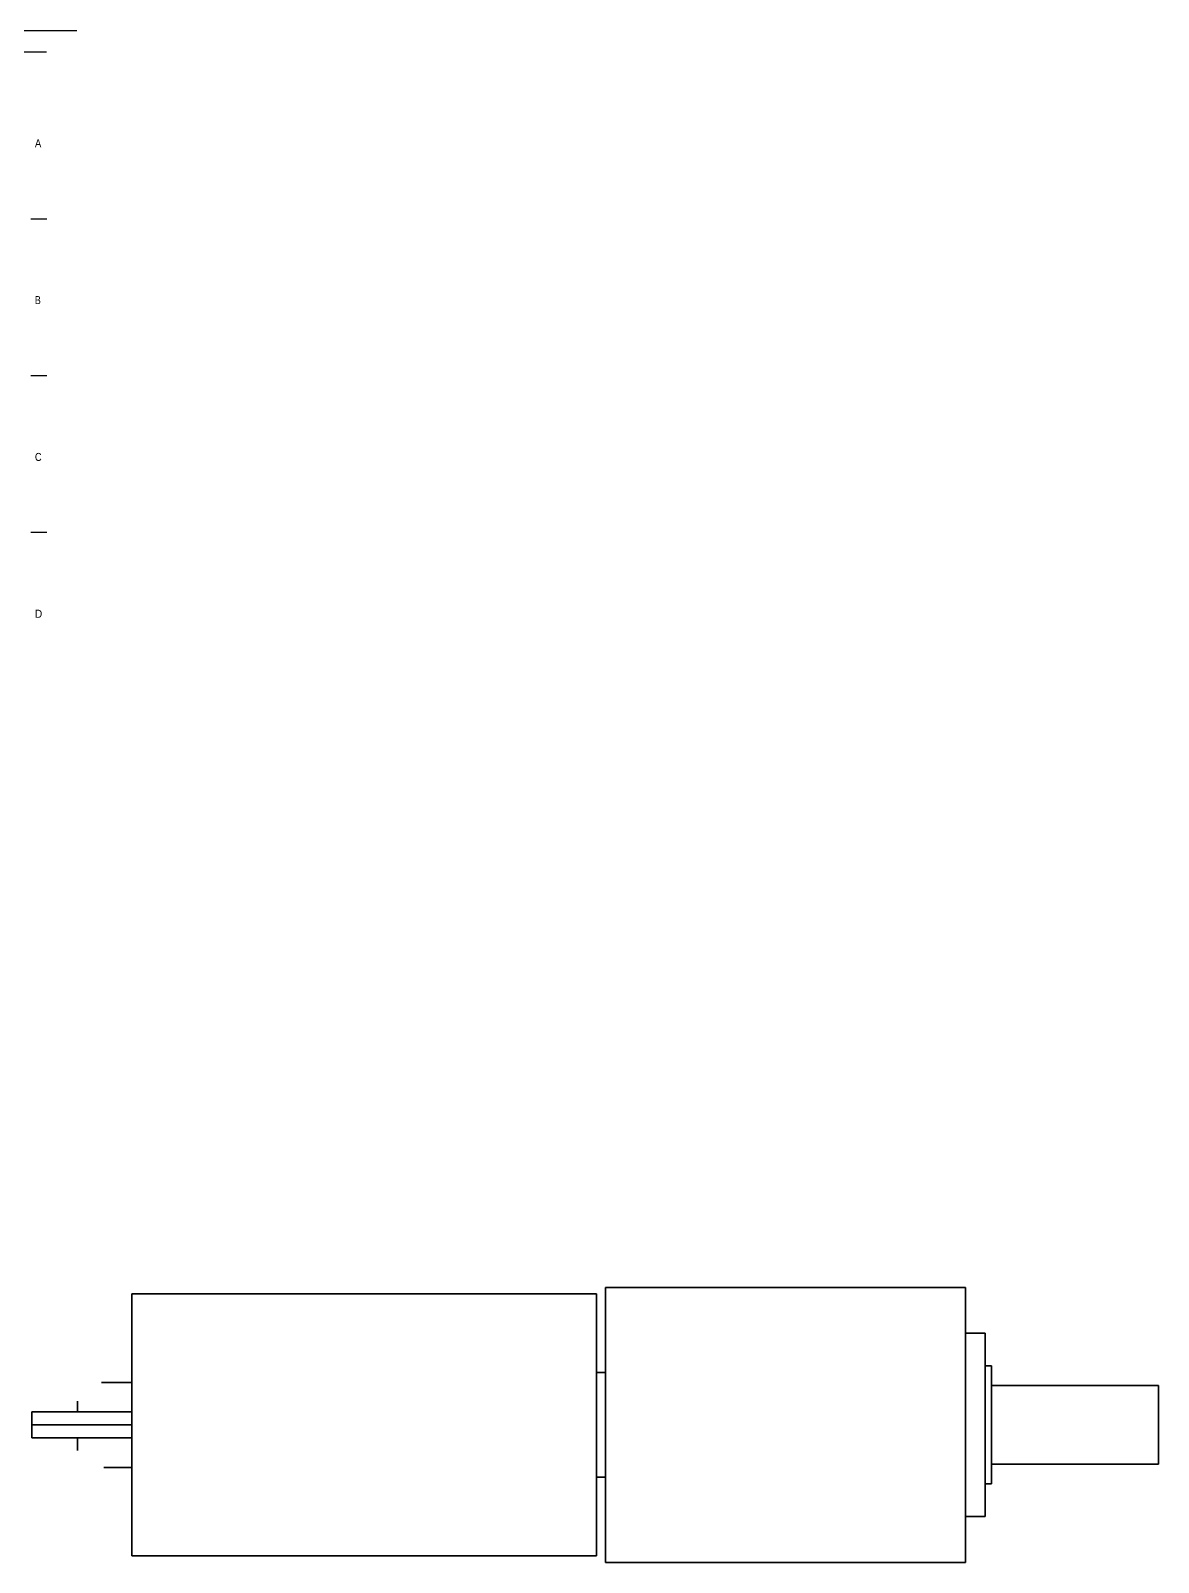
# Model space of a CAD drawing. Header units: millimetres. Extents: x -29 to 3384, y -388 to 1226.
# Drawn here: x 510.3 to 682.7, y -97.7 to 136.3 of the extents above; entities that cross this region are included whole.
import ezdxf

# ---------------------------------------------------------------- set-up
doc = ezdxf.new("R2010")
doc.units = ezdxf.units.MM
doc.layers.add('Kontury', color=7, linetype='Continuous', lineweight=35)
doc.styles.get("Standard").update_dxf_attribs({"font": 'arial.ttf'})

msp = doc.modelspace()

# ---------------------------------------------------------------- linework, layer by layer
at = {"color": 7, "linetype": 'Continuous'}
for p, q in [((307.38009, 136.28283), (517.38009, 136.28283)), ((512.7067, 132.97866), (307.38009, 132.97866)), ((510.32095, 107.55727), (512.76531, 107.55727)), ((510.32095, 83.6025), (512.76531, 83.6025)), ((510.32095, 59.64773), (512.76531, 59.64773))]:
    msp.add_line(p, q, dxfattribs=at)
at = {"layer": 'Kontury'}
for p, q in [((598.16582, -97.69394), (598.16582, -55.69394)), ((598.16582, -55.69394), (653.16582, -55.69394)), ((653.16582, -55.69394), (653.16582, -97.69394)), ((596.76582, -56.69394), (525.76582, -56.69394)), ((525.76582, -56.69394), (525.76582, -96.69394)), ((596.76582, -96.69394), (596.76582, -56.69394)), ((656.16582, -62.69394), (653.16582, -62.69394)), ((656.16582, -76.69394), (656.16582, -62.69394)), ((657.16582, -67.69394), (656.16582, -67.69394)), ((657.16582, -70.69394), (657.16582, -67.69394)), ((598.16582, -68.69394), (596.76582, -68.69394)), ((598.16582, -76.69394), (598.16582, -68.69394)), ((525.76582, -70.19394), (521.14616, -70.19394)), ((525.76582, -76.69394), (525.76582, -70.19394)), ((682.66582, -70.69394), (657.16582, -70.69394)), ((657.16582, -85.69394), (657.16582, -70.69394)), ((682.66582, -76.69394), (682.66582, -70.69394)), ((510.46582, -76.69394), (510.46582, -74.69394)), ((510.46582, -74.69394), (525.76582, -74.69394)), ((517.46582, -74.69394), (517.46582, -73.06253)), ((525.76582, -74.69394), (517.46582, -74.69394)), ((525.76582, -76.69394), (510.46582, -76.69394)), ((510.46582, -76.69394), (510.46582, -78.69394)), ((525.76582, -76.69394), (525.76582, -83.19394)), ((598.16582, -76.69394), (598.16582, -84.69394)), ((656.16582, -76.69394), (656.16582, -90.69394)), ((682.66582, -76.69394), (682.66582, -82.69394)), ((510.46582, -78.69394), (525.76582, -78.69394)), ((517.46582, -78.69394), (517.46582, -80.62694)), ((525.76582, -83.19394), (521.48011, -83.19394)), ((656.16582, -82.69394), (656.16582, -85.69394)), ((682.66582, -82.69394), (657.16582, -82.69394)), ((598.16582, -84.69394), (596.76582, -84.69394)), ((656.16582, -85.69394), (657.16582, -85.69394)), ((656.16582, -90.69394), (653.16582, -90.69394)), ((596.76582, -96.69394), (525.76582, -96.69394)), ((653.16582, -97.69394), (598.16582, -97.69394))]:
    msp.add_line(p, q, dxfattribs=at)

# ---------------------------------------------------------------- texts
at = {"color": 2, "linetype": 'Continuous'}
for s, width, p in [('A', 0.857143, (510.95159, 118.46393)), ('B', 0.785714, (510.95159, 94.50925)), ('C', 0.833333, (510.95159, 70.55448)), ('D', 0.904762, (510.95159, 46.59971))]:
    msp.add_text(s, height=1.22218, dxfattribs=dict(at, width=width)).set_placement(p)

doc.saveas('drawing.dxf')
